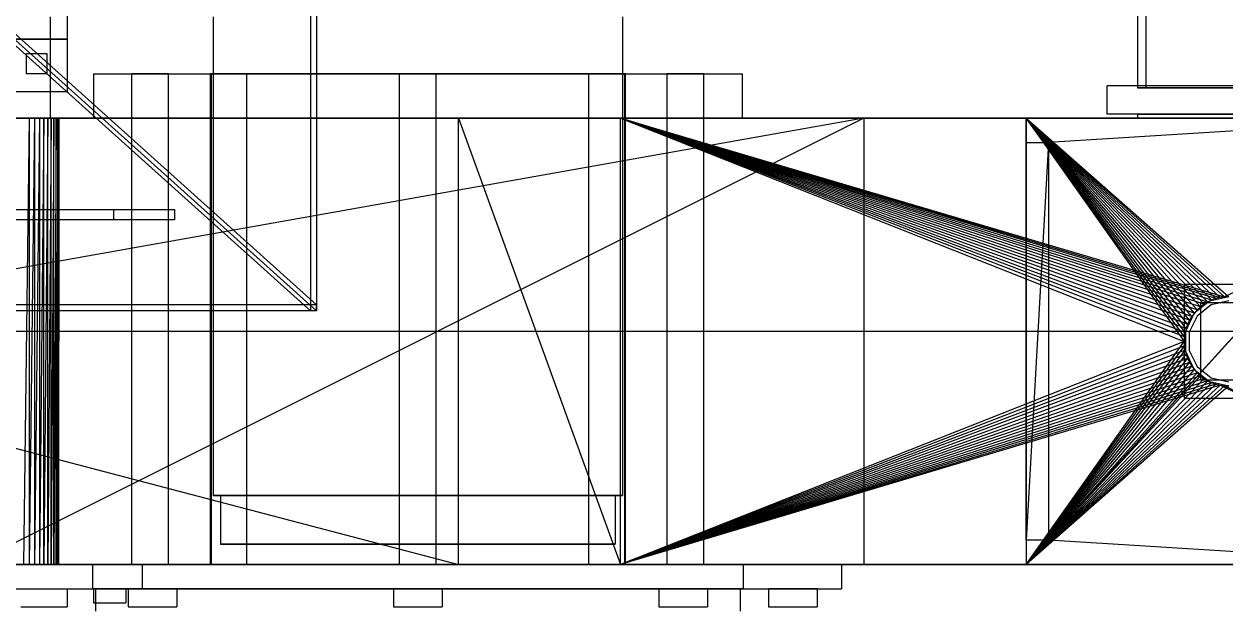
# Model space of a CAD drawing. Header units: millimetres. Extents: x -191664 to 191490, y -197311 to 10263.
# Drawn here: x 1381 to 1973, y -110682 to -110394 of the extents above; entities that cross this region are included whole.
import ezdxf

# ---------------------------------------------------------------- set-up
doc = ezdxf.new("R2010")
doc.units = ezdxf.units.MM
doc.layers.add('DET_briquetadora_superior', color=7, linetype='Continuous', lineweight=0)
doc.layers.add('R15_COTAS_TRANSPORTE_P', color=1, linetype='Continuous', lineweight=0)
doc.dimstyles.new('PLANTA_20', dxfattribs={"dimtxt": 50, "dimasz": 30, "dimexe": 30, "dimexo": 16, "dimgap": 20, "dimtad": 1, "dimtih": 1, "dimtoh": 1, "dimdec": 1, "dimzin": 0, "dimdsep": 46, "dimcen": 0.09, "dimadec": 0, "dimazin": 0, "dimtfac": 1, "dimtdec": 4, "dimtofl": 0, "dimtmove": 0, "dimatfit": 3, "dimfxl": 1, "dimtolj": 1, "dimtzin": 0, "dimarcsym": 0})

# ---------------------------------------------------------------- blocks, each defined once
blk = doc.blocks.new('*D133')
at = {"layer": 'Defpoints', "color": 0, "transparency": 16777216}
for p in [(439.69, -194147.98), (217.89, -194406.09), (-500, -194490), (-500, -194490), (500, -194490)]:
    blk.add_point(p, dxfattribs=at)
at = {"layer": 'R15_COTAS_TRANSPORTE_P', "color": 0, "lineweight": -2, "transparency": 16777216}
blk.add_arc((-500, -194490), 722.77, 2.37834, 17.62166, dxfattribs=at)
at = {"layer": 'R15_COTAS_TRANSPORTE_P', "color": 0, "transparency": 16777216}
for points in [[(184.12, -194272.81), (193.59, -194269.58), (179.18, -194242.8)], [(227.15, -194459.9), (217.15, -194460.11), (222.77, -194490)]]:
    blk.add_solid(points, dxfattribs=at)

msp = doc.modelspace()

# ---------------------------------------------------------------- linework, layer by layer
at = {"layer": 'DET_briquetadora_superior', "color": 253, "true_color": 0xa8b8bb}
for p, q in [((1522, -109885), (1522, -110535)), ((1525, -109885), (1525, -110535)), ((1375, -110397), (1525, -110532)), ((1522, -110535), (1372, -110400)), ((1375, -110400), (1525, -110535)), ((1525, -110532), (825, -110532)), ((1525, -110535), (1525, -110532)), ((1525, -110535), (825, -110535)), ((1525, -110535), (1522, -110535))]:
    msp.add_line(p, q, dxfattribs=at)
at = {"layer": 'DET_briquetadora_superior', "color": 8, "true_color": 0x6f7d84}
for p, q in [((1402, -110019), (1402, -110401)), ((948, -110401), (1402, -110401)), ((1402, -110401), (1376, -110401)), ((1402, -110401), (1402, -110427)), ((1402, -110427), (948, -110427))]:
    msp.add_line(p, q, dxfattribs=at)
at = {"layer": 'DET_briquetadora_superior', "color": 9, "true_color": 0xb9c3c2}
for p, q in [((1930, -110035), (1930, -110425)), ((1934, -110035), (1934, -110425)), ((1930, -110046), (1930, -110424)), ((1393.65, -110390), (1393.65, -110440)), ((1474.12, -110390), (1474.12, -110626)), ((1675.88, -110390), (1675.88, -110626)), ((1415, -110418), (1416.17, -110418)), ((1415, -110418), (1415, -110440)), ((1416.17, -110418), (1419.65, -110418)), ((1419.65, -110418), (1425.4, -110418)), ((1425.4, -110418), (1433.33, -110418)), ((1433.33, -110418), (1443.32, -110418)), ((1434, -110660), (1434, -110418)), ((1434.89, -110418), (1434, -110418)), ((1437.39, -110418), (1434.89, -110418)), ((1441, -110418), (1437.39, -110418)), ((1445, -110418), (1441, -110418)), ((1443.32, -110418), (1455.24, -110418)), ((1448.61, -110418), (1445, -110418)), ((1451.11, -110418), (1448.61, -110418)), ((1452, -110418), (1451.11, -110418)), ((1452, -110660), (1452, -110418)), ((1455.24, -110418), (1468.9, -110418)), ((1468.9, -110418), (1484.11, -110418)), ((1472.66, -110660), (1472.66, -110418)), ((1473.55, -110418), (1472.66, -110418)), ((1473, -110418), (1473, -110660)), ((1474.74, -110418), (1473, -110418)), ((1476.05, -110418), (1473.55, -110418)), ((1479.89, -110418), (1474.74, -110418)), ((1479.66, -110418), (1476.05, -110418)), ((1483.66, -110418), (1479.66, -110418)), ((1488.28, -110418), (1479.89, -110418)), ((1487.27, -110418), (1483.66, -110418)), ((1484.11, -110418), (1500.64, -110418)), ((1489.77, -110418), (1487.27, -110418)), ((1499.62, -110418), (1488.28, -110418)), ((1490.66, -110418), (1489.77, -110418)), ((1490.66, -110660), (1490.66, -110418)), ((1513.53, -110418), (1499.62, -110418)), ((1500.64, -110418), (1518.26, -110418)), ((1529.53, -110418), (1513.53, -110418)), ((1518.26, -110418), (1536.71, -110418)), ((1547.09, -110418), (1529.53, -110418)), ((1536.71, -110418), (1555.71, -110418)), ((1565.59, -110418), (1547.09, -110418)), ((1555.71, -110418), (1575, -110418)), ((1584.41, -110418), (1565.59, -110418)), ((1566, -110660), (1566, -110418)), ((1566.89, -110418), (1566, -110418)), ((1569.39, -110418), (1566.89, -110418)), ((1573, -110418), (1569.39, -110418)), ((1577, -110418), (1573, -110418)), ((1575, -110418), (1594.29, -110418)), ((1580.61, -110418), (1577, -110418)), ((1583.11, -110418), (1580.61, -110418)), ((1584, -110418), (1583.11, -110418)), ((1584, -110660), (1584, -110418)), ((1602.91, -110418), (1584.41, -110418)), ((1594.29, -110418), (1613.29, -110418)), ((1620.47, -110418), (1602.91, -110418)), ((1613.29, -110418), (1631.74, -110418)), ((1636.47, -110418), (1620.47, -110418)), ((1631.74, -110418), (1649.36, -110418)), ((1650.38, -110418), (1636.47, -110418)), ((1649.36, -110418), (1665.89, -110418)), ((1661.72, -110418), (1650.38, -110418)), ((1659.34, -110660), (1659.34, -110418)), ((1660.23, -110418), (1659.34, -110418)), ((1662.73, -110418), (1660.23, -110418)), ((1670.11, -110418), (1661.72, -110418)), ((1666.34, -110418), (1662.73, -110418)), ((1665.89, -110418), (1681.1, -110418)), ((1670.34, -110418), (1666.34, -110418)), ((1675.26, -110418), (1670.11, -110418)), ((1673.95, -110418), (1670.34, -110418)), ((1676.45, -110418), (1673.95, -110418)), ((1677, -110418), (1675.26, -110418)), ((1677.34, -110418), (1676.45, -110418)), ((1677, -110418), (1677, -110660)), ((1677.34, -110660), (1677.34, -110418)), ((1681.1, -110418), (1694.76, -110418)), ((1694.76, -110418), (1706.68, -110418)), ((1698, -110660), (1698, -110418)), ((1698.89, -110418), (1698, -110418)), ((1701.39, -110418), (1698.89, -110418)), ((1705, -110418), (1701.39, -110418)), ((1709, -110418), (1705, -110418)), ((1706.68, -110418), (1716.67, -110418)), ((1712.61, -110418), (1709, -110418)), ((1715.11, -110418), (1712.61, -110418)), ((1716, -110418), (1715.11, -110418)), ((1716, -110660), (1716, -110418)), ((1716.67, -110418), (1724.6, -110418)), ((1724.6, -110418), (1730.35, -110418)), ((1730.35, -110418), (1733.83, -110418)), ((1733.83, -110418), (1735, -110418)), ((1735, -110418), (1735, -110440)), ((1915, -110438), (1915, -110424)), ((1995, -110424), (1915, -110424)), ((1932.48, -110424), (1930, -110424)), ((1934, -110425), (1930, -110425)), ((1930, -110425), (2020, -110425)), ((1939.41, -110424), (1932.48, -110424)), ((2024, -110425), (1934, -110425)), ((1949.44, -110424), (1939.41, -110424)), ((1960.56, -110424), (1949.44, -110424)), ((1970.59, -110424), (1960.56, -110424)), ((1977.52, -110424), (1970.59, -110424)), ((1995, -110438), (1915, -110438)), ((1930, -110438), (1932.48, -110438)), ((1930, -110438), (1930, -110440)), ((1932.48, -110438), (1939.41, -110438)), ((1939.41, -110438), (1949.44, -110438)), ((1949.44, -110438), (1960.56, -110438)), ((1960.56, -110438), (1970.59, -110438)), ((1970.59, -110438), (1977.52, -110438)), ((195, -110440), (2155, -110440)), ((1795, -110440), (555, -110660)), ((1795, -110440), (555, -110440)), ((1795, -110440), (568.33, -110440)), ((2071, -110440), (568.33, -110440)), ((755, -110440), (1595, -110440)), ((755, -110440), (1595, -110660)), ((1595, -110440), (988.23, -110440)), ((1595, -110440), (991.44, -110440)), ((1795, -110440), (1355, -110440)), ((1383.33, -110440), (1355, -110440)), ((1385.93, -110440), (1355, -110440)), ((1388.33, -110440), (1355, -110440)), ((1390.51, -110440), (1355, -110440)), ((1675, -110440), (1355, -110440)), ((1795, -110440), (1355, -110660)), ((1361.77, -110440), (1595, -110440)), ((1365, -110440), (1595, -110440)), ((1368.23, -110440), (1595, -110440)), ((1371.44, -110440), (1595, -110440)), ((1371.72, -110440), (1384.63, -110440)), ((1385.27, -110440), (1372.52, -110440)), ((1374.58, -110440), (1595, -110440)), ((1377.63, -110440), (1595, -110440)), ((1383.33, -110440), (1380.56, -110660)), ((1383.33, -110440), (1380.56, -110440)), ((1380.56, -110440), (1595, -110440)), ((1385.93, -110440), (1383.33, -110660)), ((1383.33, -110440), (1383.33, -110660)), ((1385.93, -110440), (1383.33, -110440)), ((1383.33, -110440), (1595, -110440)), ((1384.63, -110440), (1393.65, -110440)), ((1394.01, -110440), (1385.27, -110440)), ((1388.33, -110440), (1385.93, -110660)), ((1385.93, -110440), (1385.93, -110660)), ((1388.33, -110440), (1385.93, -110440)), ((1385.93, -110440), (1595, -110440)), ((1390.51, -110440), (1388.33, -110660)), ((1388.33, -110440), (1388.33, -110660)), ((1390.51, -110440), (1388.33, -110440)), ((1388.33, -110440), (1595, -110440)), ((1392.44, -110440), (1390.51, -110660)), ((1390.51, -110660), (1390.51, -110440)), ((1392.44, -110440), (1390.51, -110440)), ((1390.51, -110440), (1595, -110440)), ((1390.51, -110440), (1675, -110440)), ((1394.1, -110440), (1392.44, -110660)), ((1392.44, -110660), (1392.44, -110440)), ((1394.1, -110440), (1392.44, -110440)), ((1392.44, -110440), (1595, -110440)), ((1392.44, -110440), (1675, -110440)), ((1393.65, -110440), (1397, -110440)), ((1397, -110440), (1394.01, -110440)), ((1395.49, -110440), (1394.1, -110660)), ((1394.1, -110660), (1394.1, -110440)), ((1395.49, -110440), (1394.1, -110440)), ((1394.1, -110440), (1595, -110440)), ((1394.1, -110440), (1675, -110440)), ((1396.58, -110440), (1395.49, -110660)), ((1395.49, -110660), (1395.49, -110440)), ((1396.58, -110440), (1395.49, -110440)), ((1395.49, -110440), (1595, -110440)), ((1395.49, -110440), (1675, -110440)), ((1397.37, -110440), (1396.58, -110660)), ((1396.58, -110660), (1396.58, -110440)), ((1397.37, -110440), (1396.58, -110440)), ((1396.58, -110440), (1595, -110440)), ((1396.58, -110440), (1675, -110440)), ((1397.84, -110440), (1397.37, -110660)), ((1397.37, -110660), (1397.37, -110440)), ((1397.84, -110440), (1397.37, -110440)), ((1397.37, -110440), (1595, -110440)), ((1398, -110440), (1397.84, -110660)), ((1397.84, -110660), (1397.84, -110440)), ((1398, -110440), (1397.84, -110440)), ((1397.84, -110440), (1595, -110440)), ((1398, -110660), (1398, -110440)), ((1595, -110440), (1398, -110440)), ((1415, -110440), (1416.17, -110440)), ((1416.17, -110440), (1419.65, -110440)), ((1419.65, -110440), (1425.4, -110440)), ((1425.4, -110440), (1433.33, -110440)), ((1433.33, -110440), (1443.32, -110440)), ((1443.32, -110440), (1455.24, -110440)), ((1455.24, -110440), (1468.9, -110440)), ((1468.9, -110440), (1484.11, -110440)), ((1484.11, -110440), (1500.64, -110440)), ((1500.64, -110440), (1518.26, -110440)), ((1518.26, -110440), (1536.71, -110440)), ((1536.71, -110440), (1555.71, -110440)), ((1555.71, -110440), (1575, -110440)), ((1575, -110440), (1594.29, -110440)), ((1594.29, -110440), (1613.29, -110440)), ((1595, -110440), (1675, -110440)), ((1595, -110660), (1595, -110440)), ((1595, -110440), (1675, -110660)), ((1613.29, -110440), (1631.74, -110440)), ((1631.74, -110440), (1649.36, -110440)), ((1649.36, -110440), (1665.89, -110440)), ((1665.89, -110440), (1681.1, -110440)), ((1675, -110440), (1875, -110440)), ((1795, -110440), (1675, -110440)), ((1675, -110440), (2155, -110440)), ((1675, -110660), (1675, -110440)), ((1675, -110440), (1953, -110550)), ((1953.11, -110547.84), (1675, -110440)), ((1953.42, -110545.71), (1675, -110440)), ((1953.95, -110543.61), (1675, -110440)), ((1954.67, -110541.58), (1675, -110440)), ((1955.6, -110539.63), (1675, -110440)), ((1956.71, -110537.78), (1675, -110440)), ((1957.99, -110536.04), (1675, -110440)), ((1959.44, -110534.44), (1675, -110440)), ((1961.04, -110532.99), (1675, -110440)), ((1962.78, -110531.71), (1675, -110440)), ((1964.63, -110530.6), (1675, -110440)), ((1966.58, -110529.67), (1675, -110440)), ((1968.61, -110528.95), (1675, -110440)), ((1675, -110440), (1972.84, -110528.11)), ((1675, -110440), (1970.71, -110528.42)), ((1681.1, -110440), (1694.76, -110440)), ((1694.76, -110440), (1706.68, -110440)), ((1706.68, -110440), (1716.67, -110440)), ((1716.67, -110440), (1724.6, -110440)), ((1724.6, -110440), (1730.35, -110440)), ((1730.35, -110440), (1733.83, -110440)), ((1733.83, -110440), (1735, -110440)), ((1795, -110440), (1795, -110660)), ((2071, -110440), (1795, -110440)), ((1795, -110440), (1875, -110440)), ((1875, -110452), (1875, -110440)), ((1875, -110440), (1875, -110648)), ((1875, -110440), (1875, -110660)), ((1886.02, -110452), (1875, -110440)), ((2075, -110440), (1875, -110440)), ((1875, -110440), (1953, -110550)), ((1875, -110440), (1964.63, -110530.6)), ((1962.78, -110531.71), (1875, -110440)), ((1961.04, -110532.99), (1875, -110440)), ((1959.44, -110534.44), (1875, -110440)), ((1957.99, -110536.04), (1875, -110440)), ((1956.71, -110537.78), (1875, -110440)), ((1955.6, -110539.63), (1875, -110440)), ((1954.67, -110541.58), (1875, -110440)), ((1953.95, -110543.61), (1875, -110440)), ((1953.42, -110545.71), (1875, -110440)), ((1953.11, -110547.84), (1875, -110440)), ((1875, -110440), (1966.58, -110529.67)), ((1875, -110440), (1968.61, -110528.95)), ((1875, -110440), (1970.71, -110528.42)), ((1875, -110440), (1972.84, -110528.11)), ((1875, -110440), (1975, -110528)), ((1875, -110440), (2095.83, -110440)), ((1875, -110440), (2155, -110440)), ((1875, -110660), (2075, -110440)), ((2075, -110440), (1886.02, -110648)), ((2075, -110440), (1886.02, -110452)), ((1930, -110440), (1932.48, -110440)), ((1932.48, -110440), (1939.41, -110440)), ((1939.41, -110440), (1949.44, -110440)), ((1949.44, -110440), (1960.56, -110440)), ((1960.56, -110440), (1970.59, -110440)), ((1970.59, -110440), (1977.52, -110440)), ((2155, -110440), (1972.84, -110528.11)), ((1875, -110648), (1875, -110452)), ((1875, -110452), (1886.02, -110452)), ((1886.02, -110452), (1875, -110648)), ((1886.02, -110452), (1886.02, -110648)), ((1997, -110522), (1953, -110522)), ((1953, -110522), (1953, -110578)), ((1965.45, -110530.18), (1957.8, -110536.28)), ((1966.32, -110531.98), (1959.36, -110537.53)), ((1961.04, -110532.99), (1959.44, -110534.44)), ((1961, -110531), (1961, -110569)), ((1989, -110531), (1961, -110531)), ((1962.78, -110531.71), (1961.04, -110532.99)), ((1964.63, -110530.6), (1962.78, -110531.71)), ((1966.58, -110529.67), (1964.63, -110530.6)), ((1975, -110528), (1965.45, -110530.18)), ((1975, -110530), (1966.32, -110531.98)), ((1968.61, -110528.95), (1966.58, -110529.67)), ((1970.71, -110528.42), (1968.61, -110528.95)), ((1972.84, -110528.11), (1970.71, -110528.42)), ((1975, -110528), (1972.84, -110528.11)), ((1957.8, -110536.28), (1953.55, -110545.1)), ((1959.36, -110537.53), (1955.5, -110545.55)), ((1956.71, -110537.78), (1955.6, -110539.63)), ((1957.99, -110536.04), (1956.71, -110537.78)), ((1959.44, -110534.44), (1957.99, -110536.04)), ((1953.95, -110543.61), (1953.42, -110545.71)), ((1953.55, -110545.1), (1953.55, -110554.9)), ((1954.67, -110541.58), (1953.95, -110543.61)), ((1955.6, -110539.63), (1954.67, -110541.58)), ((1953, -110550), (1675, -110660)), ((1875, -110660), (1953, -110550)), ((1953.11, -110547.84), (1953, -110550)), ((1953, -110550), (1953.11, -110552.16)), ((1953.42, -110545.71), (1953.11, -110547.84)), ((1955.5, -110545.55), (1955.5, -110554.45)), ((1953.11, -110552.16), (1675, -110660)), ((1953.42, -110554.29), (1675, -110660)), ((1953.95, -110556.39), (1675, -110660)), ((1875, -110660), (1953.11, -110552.16)), ((1875, -110660), (1953.42, -110554.29)), ((1875, -110660), (1953.95, -110556.39)), ((1953.11, -110552.16), (1953.42, -110554.29)), ((1953.42, -110554.29), (1953.95, -110556.39)), ((1953.55, -110554.9), (1957.8, -110563.72)), ((1953.95, -110556.39), (1954.67, -110558.42)), ((1955.5, -110554.45), (1959.36, -110562.47)), ((1954.67, -110558.42), (1675, -110660)), ((1955.6, -110560.37), (1675, -110660)), ((1956.71, -110562.22), (1675, -110660)), ((1875, -110660), (1954.67, -110558.42)), ((1875, -110660), (1955.6, -110560.37)), ((1875, -110660), (1956.71, -110562.22)), ((1954.67, -110558.42), (1955.6, -110560.37)), ((1955.6, -110560.37), (1956.71, -110562.22)), ((1956.71, -110562.22), (1957.99, -110563.96)), ((1959.36, -110562.47), (1966.32, -110568.02)), ((1957.99, -110563.96), (1675, -110660)), ((1959.44, -110565.56), (1675, -110660)), ((1961.04, -110567.01), (1675, -110660)), ((1962.78, -110568.29), (1675, -110660)), ((1875, -110660), (1957.99, -110563.96)), ((1959.44, -110565.56), (1875, -110660)), ((1961.04, -110567.01), (1875, -110660)), ((1962.78, -110568.29), (1875, -110660)), ((1957.8, -110563.72), (1965.45, -110569.82)), ((1957.99, -110563.96), (1959.44, -110565.56)), ((1959.44, -110565.56), (1961.04, -110567.01)), ((1961, -110569), (1989, -110569)), ((1961.04, -110567.01), (1962.78, -110568.29)), ((1962.78, -110568.29), (1964.63, -110569.4)), ((1966.32, -110568.02), (1975, -110570)), ((1964.63, -110569.4), (1675, -110660)), ((1966.58, -110570.33), (1675, -110660)), ((1968.61, -110571.05), (1675, -110660)), ((1970.71, -110571.58), (1675, -110660)), ((1964.63, -110569.4), (1875, -110660)), ((1966.58, -110570.33), (1875, -110660)), ((1968.61, -110571.05), (1875, -110660)), ((1970.71, -110571.58), (1875, -110660)), ((1972.84, -110571.89), (1875, -110660)), ((1975, -110572), (1875, -110660)), ((1964.63, -110569.4), (1966.58, -110570.33)), ((1965.45, -110569.82), (1975, -110572)), ((1966.58, -110570.33), (1968.61, -110571.05)), ((1968.61, -110571.05), (1970.71, -110571.58)), ((1970.71, -110571.58), (1972.84, -110571.89)), ((1970.71, -110571.58), (2155, -110660)), ((1972.84, -110571.89), (1975, -110572)), ((1972.84, -110571.89), (2155, -110660)), ((1953, -110578), (1997, -110578)), ((1474.12, -110626), (1477.03, -110626)), ((1475.09, -110626), (1474.12, -110626)), ((1479.9, -110626), (1475.09, -110626)), ((1477.03, -110626), (1483.7, -110626)), ((1477.62, -110626), (1480.42, -110626)), ((1477.62, -110626), (1477.62, -110650)), ((1478.56, -110626), (1477.62, -110626)), ((1483.2, -110626), (1478.56, -110626)), ((1488.37, -110626), (1479.9, -110626)), ((1480.42, -110626), (1486.86, -110626)), ((1491.37, -110626), (1483.2, -110626)), ((1483.7, -110626), (1493.88, -110626)), ((1486.86, -110626), (1496.69, -110626)), ((1500.16, -110626), (1488.37, -110626)), ((1502.76, -110626), (1491.37, -110626)), ((1493.88, -110626), (1507.17, -110626)), ((1496.69, -110626), (1509.52, -110626)), ((1514.83, -110626), (1500.16, -110626)), ((1516.92, -110626), (1502.76, -110626)), ((1507.17, -110626), (1523.08, -110626)), ((1509.52, -110626), (1524.87, -110626)), ((1531.82, -110626), (1514.83, -110626)), ((1533.31, -110626), (1516.92, -110626)), ((1523.08, -110626), (1540.97, -110626)), ((1524.87, -110626), (1542.15, -110626)), ((1550.46, -110626), (1531.82, -110626)), ((1551.31, -110626), (1533.31, -110626)), ((1540.97, -110626), (1560.18, -110626)), ((1542.15, -110626), (1560.69, -110626)), ((1570.04, -110626), (1550.46, -110626)), ((1570.22, -110626), (1551.31, -110626)), ((1560.18, -110626), (1579.96, -110626)), ((1560.69, -110626), (1579.78, -110626)), ((1589.82, -110626), (1570.04, -110626)), ((1589.31, -110626), (1570.22, -110626)), ((1579.78, -110626), (1598.69, -110626)), ((1579.96, -110626), (1599.54, -110626)), ((1607.85, -110626), (1589.31, -110626)), ((1609.03, -110626), (1589.82, -110626)), ((1598.69, -110626), (1616.69, -110626)), ((1599.54, -110626), (1618.18, -110626)), ((1625.13, -110626), (1607.85, -110626)), ((1626.92, -110626), (1609.03, -110626)), ((1616.69, -110626), (1633.08, -110626)), ((1618.18, -110626), (1635.17, -110626)), ((1640.48, -110626), (1625.13, -110626)), ((1642.83, -110626), (1626.92, -110626)), ((1633.08, -110626), (1647.24, -110626)), ((1635.17, -110626), (1649.84, -110626)), ((1653.31, -110626), (1640.48, -110626)), ((1656.12, -110626), (1642.83, -110626)), ((1647.24, -110626), (1658.63, -110626)), ((1649.84, -110626), (1661.63, -110626)), ((1663.14, -110626), (1653.31, -110626)), ((1666.3, -110626), (1656.12, -110626)), ((1658.63, -110626), (1666.8, -110626)), ((1661.63, -110626), (1670.1, -110626)), ((1669.58, -110626), (1663.14, -110626)), ((1672.97, -110626), (1666.3, -110626)), ((1666.8, -110626), (1671.44, -110626)), ((1672.38, -110626), (1669.58, -110626)), ((1670.1, -110626), (1674.91, -110626)), ((1671.44, -110626), (1672.38, -110626)), ((1672.38, -110626), (1672.38, -110650)), ((1675.88, -110626), (1672.97, -110626)), ((1674.91, -110626), (1675.88, -110626)), ((1477.62, -110650), (1480.42, -110650)), ((1478.56, -110650), (1477.62, -110650)), ((1483.2, -110650), (1478.56, -110650)), ((1480.42, -110650), (1486.86, -110650)), ((1491.37, -110650), (1483.2, -110650)), ((1486.86, -110650), (1496.69, -110650)), ((1502.76, -110650), (1491.37, -110650)), ((1496.69, -110650), (1509.52, -110650)), ((1516.92, -110650), (1502.76, -110650)), ((1509.52, -110650), (1524.87, -110650)), ((1533.31, -110650), (1516.92, -110650)), ((1524.87, -110650), (1542.15, -110650)), ((1551.31, -110650), (1533.31, -110650)), ((1542.15, -110650), (1560.69, -110650)), ((1570.22, -110650), (1551.31, -110650)), ((1560.69, -110650), (1579.78, -110650)), ((1589.31, -110650), (1570.22, -110650)), ((1579.78, -110650), (1598.69, -110650)), ((1607.85, -110650), (1589.31, -110650)), ((1598.69, -110650), (1616.69, -110650)), ((1625.13, -110650), (1607.85, -110650)), ((1616.69, -110650), (1633.08, -110650)), ((1640.48, -110650), (1625.13, -110650)), ((1633.08, -110650), (1647.24, -110650)), ((1653.31, -110650), (1640.48, -110650)), ((1647.24, -110650), (1658.63, -110650)), ((1663.14, -110650), (1653.31, -110650)), ((1658.63, -110650), (1666.8, -110650)), ((1669.58, -110650), (1663.14, -110650)), ((1666.8, -110650), (1671.44, -110650)), ((1672.38, -110650), (1669.58, -110650)), ((1671.44, -110650), (1672.38, -110650)), ((1875, -110648), (1875, -110660)), ((1886.02, -110648), (1875, -110660)), ((1886.02, -110648), (1875, -110648)), ((2075, -110660), (1886.02, -110648)), ((2155, -110660), (195, -110660)), ((279, -110660), (1781.67, -110660)), ((555, -110660), (1795, -110660)), ((555, -110660), (1781.67, -110660)), ((1595, -110660), (755, -110660)), ((1355, -110660), (1795, -110660)), ((1675, -110660), (1355, -110660)), ((1388.33, -110660), (1355, -110660)), ((1355, -110660), (1390.51, -110660)), ((1385.93, -110660), (1355, -110660)), ((1383.33, -110660), (1355, -110660)), ((1595, -110660), (1361.77, -110660)), ((1365, -110660), (1384.15, -110660)), ((1595, -110660), (1365, -110660)), ((1595, -110660), (1368.23, -110660)), ((1595, -110660), (1371.44, -110660)), ((1374.47, -110660), (1380.97, -110660)), ((1595, -110660), (1374.58, -110660)), ((1595, -110660), (1377.63, -110660)), ((1380.56, -110660), (1383.33, -110660)), ((1595, -110660), (1380.56, -110660)), ((1380.97, -110660), (1389.23, -110660)), ((1383.33, -110660), (1385.93, -110660)), ((1595, -110660), (1383.33, -110660)), ((1384.15, -110660), (1402, -110660)), ((1385.93, -110660), (1388.33, -110660)), ((1595, -110660), (1385.93, -110660)), ((1388.33, -110660), (1390.51, -110660)), ((1595, -110660), (1388.33, -110660)), ((1389.23, -110660), (1399.18, -110660)), ((1390.51, -110660), (1392.44, -110660)), ((1675, -110660), (1390.51, -110660)), ((1595, -110660), (1390.51, -110660)), ((1392.44, -110660), (1394.1, -110660)), ((1675, -110660), (1392.44, -110660)), ((1595, -110660), (1392.44, -110660)), ((1394.1, -110660), (1395.49, -110660)), ((1675, -110660), (1394.1, -110660)), ((1595, -110660), (1394.1, -110660)), ((1395.49, -110660), (1396.58, -110660)), ((1675, -110660), (1395.49, -110660)), ((1595, -110660), (1395.49, -110660)), ((1396.58, -110660), (1397.37, -110660)), ((1396.58, -110660), (1675, -110660)), ((1595, -110660), (1396.58, -110660)), ((1397.37, -110660), (1397.84, -110660)), ((1595, -110660), (1397.37, -110660)), ((1397.84, -110660), (1398, -110660)), ((1595, -110660), (1397.84, -110660)), ((1595, -110660), (1398, -110660)), ((1399.18, -110660), (1410.71, -110660)), ((1402, -110660), (1417.33, -110660)), ((1410.71, -110660), (1423.74, -110660)), ((1414.5, -110660), (1414.5, -110672)), ((1415.67, -110660), (1414.5, -110660)), ((1419.16, -110660), (1415.67, -110660)), ((1417.33, -110660), (1429.09, -110660)), ((1424.93, -110660), (1419.16, -110660)), ((1423.74, -110660), (1438.13, -110660)), ((1432.88, -110660), (1424.93, -110660)), ((1429.09, -110660), (1436.48, -110660)), ((1442.91, -110660), (1432.88, -110660)), ((1434.89, -110660), (1434, -110660)), ((1437.39, -110660), (1434.89, -110660)), ((1436.48, -110660), (1439, -110660)), ((1441, -110660), (1437.39, -110660)), ((1438.13, -110660), (1453.77, -110660)), ((1439, -110660), (1439, -110672)), ((1445, -110660), (1441, -110660)), ((1454.86, -110660), (1442.91, -110660)), ((1448.61, -110660), (1445, -110660)), ((1451.11, -110660), (1448.61, -110660)), ((1452, -110660), (1451.11, -110660)), ((1453.77, -110660), (1470.5, -110660)), ((1468.57, -110660), (1454.86, -110660)), ((1483.83, -110660), (1468.57, -110660)), ((1470.5, -110660), (1488.18, -110660)), ((1473.55, -110660), (1472.66, -110660)), ((1474.74, -110660), (1473, -110660)), ((1476.05, -110660), (1473.55, -110660)), ((1479.89, -110660), (1474.74, -110660)), ((1479.66, -110660), (1476.05, -110660)), ((1483.66, -110660), (1479.66, -110660)), ((1488.28, -110660), (1479.89, -110660)), ((1487.27, -110660), (1483.66, -110660)), ((1500.41, -110660), (1483.83, -110660)), ((1489.77, -110660), (1487.27, -110660)), ((1488.18, -110660), (1506.64, -110660)), ((1499.62, -110660), (1488.28, -110660)), ((1490.66, -110660), (1489.77, -110660)), ((1513.53, -110660), (1499.62, -110660)), ((1518.09, -110660), (1500.41, -110660)), ((1506.64, -110660), (1525.73, -110660)), ((1529.53, -110660), (1513.53, -110660)), ((1536.59, -110660), (1518.09, -110660)), ((1525.73, -110660), (1545.26, -110660)), ((1547.09, -110660), (1529.53, -110660)), ((1555.65, -110660), (1536.59, -110660)), ((1545.26, -110660), (1565.06, -110660)), ((1565.59, -110660), (1547.09, -110660)), ((1575, -110660), (1555.65, -110660)), ((1565.06, -110660), (1584.94, -110660)), ((1584.41, -110660), (1565.59, -110660)), ((1566.89, -110660), (1566, -110660)), ((1569.39, -110660), (1566.89, -110660)), ((1573, -110660), (1569.39, -110660)), ((1577, -110660), (1573, -110660)), ((1594.35, -110660), (1575, -110660)), ((1580.61, -110660), (1577, -110660)), ((1583.11, -110660), (1580.61, -110660)), ((1584, -110660), (1583.11, -110660)), ((1602.91, -110660), (1584.41, -110660)), ((1584.94, -110660), (1604.74, -110660)), ((1613.41, -110660), (1594.35, -110660)), ((1675, -110660), (1595, -110660)), ((1620.47, -110660), (1602.91, -110660)), ((1604.74, -110660), (1624.27, -110660)), ((1631.91, -110660), (1613.41, -110660)), ((1636.47, -110660), (1620.47, -110660)), ((1624.27, -110660), (1643.36, -110660)), ((1649.59, -110660), (1631.91, -110660)), ((1650.38, -110660), (1636.47, -110660)), ((1643.36, -110660), (1661.82, -110660)), ((1666.17, -110660), (1649.59, -110660)), ((1661.72, -110660), (1650.38, -110660)), ((1660.23, -110660), (1659.34, -110660)), ((1662.73, -110660), (1660.23, -110660)), ((1670.11, -110660), (1661.72, -110660)), ((1661.82, -110660), (1679.5, -110660)), ((1666.34, -110660), (1662.73, -110660)), ((1681.43, -110660), (1666.17, -110660)), ((1670.34, -110660), (1666.34, -110660)), ((1675.26, -110660), (1670.11, -110660)), ((1673.95, -110660), (1670.34, -110660)), ((1676.45, -110660), (1673.95, -110660)), ((1675, -110660), (1875, -110660)), ((2155, -110660), (1675, -110660)), ((1675, -110660), (1795, -110660)), ((1677, -110660), (1675.26, -110660)), ((1677.34, -110660), (1676.45, -110660)), ((1679.5, -110660), (1696.23, -110660)), ((1695.14, -110660), (1681.43, -110660)), ((1707.09, -110660), (1695.14, -110660)), ((1696.23, -110660), (1711.87, -110660)), ((1698.89, -110660), (1698, -110660)), ((1701.39, -110660), (1698.89, -110660)), ((1705, -110660), (1701.39, -110660)), ((1709, -110660), (1705, -110660)), ((1717.12, -110660), (1707.09, -110660)), ((1712.61, -110660), (1709, -110660)), ((1711.87, -110660), (1726.26, -110660)), ((1715.11, -110660), (1712.61, -110660)), ((1716, -110660), (1715.11, -110660)), ((1725.07, -110660), (1717.12, -110660)), ((1730.84, -110660), (1725.07, -110660)), ((1726.26, -110660), (1739.29, -110660)), ((1734.33, -110660), (1730.84, -110660)), ((1735.5, -110660), (1734.33, -110660)), ((1735.5, -110660), (1735.5, -110672)), ((1739.29, -110660), (1750.82, -110660)), ((1750.82, -110660), (1760.77, -110660)), ((1760.77, -110660), (1769.03, -110660)), ((1769.03, -110660), (1775.53, -110660)), ((1775.53, -110660), (1780.22, -110660)), ((1780.22, -110660), (1783.05, -110660)), ((1781.67, -110660), (2071, -110660)), ((1783.05, -110660), (1784, -110660)), ((1784, -110660), (1784, -110672)), ((1795, -110660), (2071, -110660)), ((1875, -110660), (1795, -110660)), ((1875, -110660), (2075, -110660)), ((1875, -110660), (2095.83, -110660)), ((2155, -110660), (1875, -110660)), ((1365, -110672), (1384.15, -110672)), ((1374.47, -110672), (1380.97, -110672)), ((1379.19, -110672), (1382.52, -110672)), ((1380.97, -110672), (1389.23, -110672)), ((1382.52, -110672), (1387.33, -110672)), ((1384.15, -110672), (1402, -110672)), ((1387.33, -110672), (1392.67, -110672)), ((1389.23, -110672), (1399.18, -110672)), ((1392.67, -110672), (1397.48, -110672)), ((1397.48, -110672), (1400.81, -110672)), ((1399.18, -110672), (1410.71, -110672)), ((1400.81, -110672), (1402, -110672)), ((1402, -110672), (1402, -110681)), ((1402, -110672), (1417.33, -110672)), ((1410.71, -110672), (1423.74, -110672)), ((1415.67, -110672), (1414.5, -110672)), ((1415.79, -110672), (1415, -110672)), ((1415, -110672), (1415, -110679)), ((1419.16, -110672), (1415.67, -110672)), ((1418.01, -110672), (1415.79, -110672)), ((1416, -110672), (1417.25, -110672)), ((1416, -110672), (1416, -110683)), ((1417.25, -110672), (1421, -110672)), ((1417.33, -110672), (1429.09, -110672)), ((1421.22, -110672), (1418.01, -110672)), ((1424.93, -110672), (1419.16, -110672)), ((1421, -110672), (1427.17, -110672)), ((1424.78, -110672), (1421.22, -110672)), ((1423.74, -110672), (1438.13, -110672)), ((1427.99, -110672), (1424.78, -110672)), ((1432.88, -110672), (1424.93, -110672)), ((1427.17, -110672), (1435.67, -110672)), ((1430.21, -110672), (1427.99, -110672)), ((1429.09, -110672), (1436.48, -110672)), ((1431, -110672), (1430.21, -110672)), ((1431, -110672), (1431, -110679)), ((1433.37, -110672), (1432.19, -110672)), ((1432.19, -110672), (1432.19, -110681)), ((1442.91, -110672), (1432.88, -110672)), ((1436.7, -110672), (1433.37, -110672)), ((1435.67, -110672), (1446.37, -110672)), ((1436.48, -110672), (1439, -110672)), ((1441.51, -110672), (1436.7, -110672)), ((1438.13, -110672), (1453.77, -110672)), ((1446.86, -110672), (1441.51, -110672)), ((1454.86, -110672), (1442.91, -110672)), ((1446.37, -110672), (1459.09, -110672)), ((1451.67, -110672), (1446.86, -110672)), ((1455, -110672), (1451.67, -110672)), ((1453.77, -110672), (1470.5, -110672)), ((1468.57, -110672), (1454.86, -110672)), ((1456.19, -110672), (1455, -110672)), ((1456.19, -110672), (1456.19, -110681)), ((1459.09, -110672), (1473.65, -110672)), ((1483.83, -110672), (1468.57, -110672)), ((1470.5, -110672), (1488.18, -110672)), ((1473.65, -110672), (1489.8, -110672)), ((1500.41, -110672), (1483.83, -110672)), ((1488.18, -110672), (1506.64, -110672)), ((1489.8, -110672), (1507.3, -110672)), ((1518.09, -110672), (1500.41, -110672)), ((1506.64, -110672), (1525.73, -110672)), ((1507.3, -110672), (1525.87, -110672)), ((1536.59, -110672), (1518.09, -110672)), ((1525.73, -110672), (1545.26, -110672)), ((1525.87, -110672), (1545.21, -110672)), ((1555.65, -110672), (1536.59, -110672)), ((1545.21, -110672), (1565.02, -110672)), ((1545.26, -110672), (1565.06, -110672)), ((1575, -110672), (1555.65, -110672)), ((1564.19, -110672), (1563, -110672)), ((1563, -110672), (1563, -110681)), ((1567.52, -110672), (1564.19, -110672)), ((1565.02, -110672), (1584.98, -110672)), ((1565.06, -110672), (1584.94, -110672)), ((1572.33, -110672), (1567.52, -110672)), ((1577.67, -110672), (1572.33, -110672)), ((1594.35, -110672), (1575, -110672)), ((1582.48, -110672), (1577.67, -110672)), ((1585.81, -110672), (1582.48, -110672)), ((1584.94, -110672), (1604.74, -110672)), ((1584.98, -110672), (1604.79, -110672)), ((1587, -110672), (1585.81, -110672)), ((1587, -110672), (1587, -110681)), ((1613.41, -110672), (1594.35, -110672)), ((1604.74, -110672), (1624.27, -110672)), ((1604.79, -110672), (1624.13, -110672)), ((1631.91, -110672), (1613.41, -110672)), ((1624.13, -110672), (1642.7, -110672)), ((1624.27, -110672), (1643.36, -110672)), ((1649.59, -110672), (1631.91, -110672)), ((1642.7, -110672), (1660.2, -110672)), ((1643.36, -110672), (1661.82, -110672)), ((1666.17, -110672), (1649.59, -110672)), ((1660.2, -110672), (1676.35, -110672)), ((1661.82, -110672), (1679.5, -110672)), ((1681.43, -110672), (1666.17, -110672)), ((1676.35, -110672), (1690.91, -110672)), ((1679.5, -110672), (1696.23, -110672)), ((1695.14, -110672), (1681.43, -110672)), ((1690.91, -110672), (1703.63, -110672)), ((1695, -110672), (1693.81, -110672)), ((1693.81, -110672), (1693.81, -110681)), ((1698.33, -110672), (1695, -110672)), ((1707.09, -110672), (1695.14, -110672)), ((1696.23, -110672), (1711.87, -110672)), ((1703.14, -110672), (1698.33, -110672)), ((1708.49, -110672), (1703.14, -110672)), ((1703.63, -110672), (1714.33, -110672)), ((1717.12, -110672), (1707.09, -110672)), ((1713.3, -110672), (1708.49, -110672)), ((1711.87, -110672), (1726.26, -110672)), ((1716.63, -110672), (1713.3, -110672)), ((1714.33, -110672), (1722.83, -110672)), ((1717.81, -110672), (1716.63, -110672)), ((1725.07, -110672), (1717.12, -110672)), ((1717.81, -110672), (1717.81, -110681)), ((1722.83, -110672), (1729, -110672)), ((1730.84, -110672), (1725.07, -110672)), ((1726.26, -110672), (1739.29, -110672)), ((1729, -110672), (1732.75, -110672)), ((1734.33, -110672), (1730.84, -110672)), ((1732.75, -110672), (1734, -110672)), ((1734, -110672), (1734, -110683)), ((1735.5, -110672), (1734.33, -110672)), ((1739.29, -110672), (1750.82, -110672)), ((1749.19, -110672), (1748, -110672)), ((1748, -110672), (1748, -110681)), ((1752.52, -110672), (1749.19, -110672)), ((1750.82, -110672), (1760.77, -110672)), ((1757.33, -110672), (1752.52, -110672)), ((1762.67, -110672), (1757.33, -110672)), ((1760.77, -110672), (1769.03, -110672)), ((1767.48, -110672), (1762.67, -110672)), ((1770.81, -110672), (1767.48, -110672)), ((1769.03, -110672), (1775.53, -110672)), ((1772, -110672), (1770.81, -110672)), ((1772, -110672), (1772, -110681)), ((1775.53, -110672), (1780.22, -110672)), ((1780.22, -110672), (1783.05, -110672)), ((1783.05, -110672), (1784, -110672)), ((1379.19, -110681), (1382.52, -110681)), ((1382.52, -110681), (1387.33, -110681)), ((1387.33, -110681), (1392.67, -110681)), ((1392.67, -110681), (1397.48, -110681)), ((1397.48, -110681), (1400.81, -110681)), ((1400.81, -110681), (1402, -110681)), ((1415, -110679), (1415.79, -110679)), ((1415.79, -110679), (1418.01, -110679)), ((1418.01, -110679), (1421.22, -110679)), ((1421.22, -110679), (1424.78, -110679)), ((1424.78, -110679), (1427.99, -110679)), ((1427.99, -110679), (1430.21, -110679)), ((1430.21, -110679), (1431, -110679)), ((1432.19, -110681), (1433.37, -110681)), ((1433.37, -110681), (1436.7, -110681)), ((1436.7, -110681), (1441.51, -110681)), ((1441.51, -110681), (1446.86, -110681)), ((1446.86, -110681), (1451.67, -110681)), ((1451.67, -110681), (1455, -110681)), ((1455, -110681), (1456.19, -110681)), ((1563, -110681), (1564.19, -110681)), ((1564.19, -110681), (1567.52, -110681)), ((1567.52, -110681), (1572.33, -110681)), ((1572.33, -110681), (1577.67, -110681)), ((1577.67, -110681), (1582.48, -110681)), ((1582.48, -110681), (1585.81, -110681)), ((1585.81, -110681), (1587, -110681)), ((1693.81, -110681), (1695, -110681)), ((1695, -110681), (1698.33, -110681)), ((1698.33, -110681), (1703.14, -110681)), ((1703.14, -110681), (1708.49, -110681)), ((1708.49, -110681), (1713.3, -110681)), ((1713.3, -110681), (1716.63, -110681)), ((1716.63, -110681), (1717.81, -110681)), ((1748, -110681), (1749.19, -110681)), ((1749.19, -110681), (1752.52, -110681)), ((1752.52, -110681), (1757.33, -110681)), ((1757.33, -110681), (1762.67, -110681)), ((1762.67, -110681), (1767.48, -110681)), ((1767.48, -110681), (1770.81, -110681)), ((1770.81, -110681), (1772, -110681))]:
    msp.add_line(p, q, dxfattribs=at)
at = {"layer": 'DET_briquetadora_superior', "color": 9, "true_color": 0xaebbc0}
for p, q in [((1382, -110418), (1382, -110408)), ((1382, -110408), (1392, -110408)), ((1392, -110408), (1392, -110418)), ((1392, -110418), (1382, -110418))]:
    msp.add_line(p, q, dxfattribs=at)
at = {"layer": 'DET_briquetadora_superior', "color": 251, "true_color": 0x53616b}
for p, q in [((895, -110485), (1455, -110485)), ((1425, -110490), (1425, -110485)), ((1425, -110485), (1455, -110485)), ((1455, -110485), (1455, -110490)), ((1455, -110490), (895, -110490)), ((1455, -110490), (1425, -110490)), ((75, -110545), (2275, -110545)), ((2275, -110660), (75, -110660))]:
    msp.add_line(p, q, dxfattribs=at)

# ---------------------------------------------------------------- dimensions: what is measured, and where the dimension line sits
at = {"layer": 'R15_COTAS_TRANSPORTE_P'}
dim = msp.add_angular_dim_2l(base=(217.89, -194406.09), line1=((-500, -194490), (500, -194490)), line2=((-500, -194490), (439.69, -194147.98)), dimstyle='PLANTA_20', dxfattribs=at)
dim.commit()
dim.dimension.update_dxf_attribs({"geometry": '*D133', "text_midpoint": (191490.46, -33543.69)})

doc.saveas('drawing.dxf')
